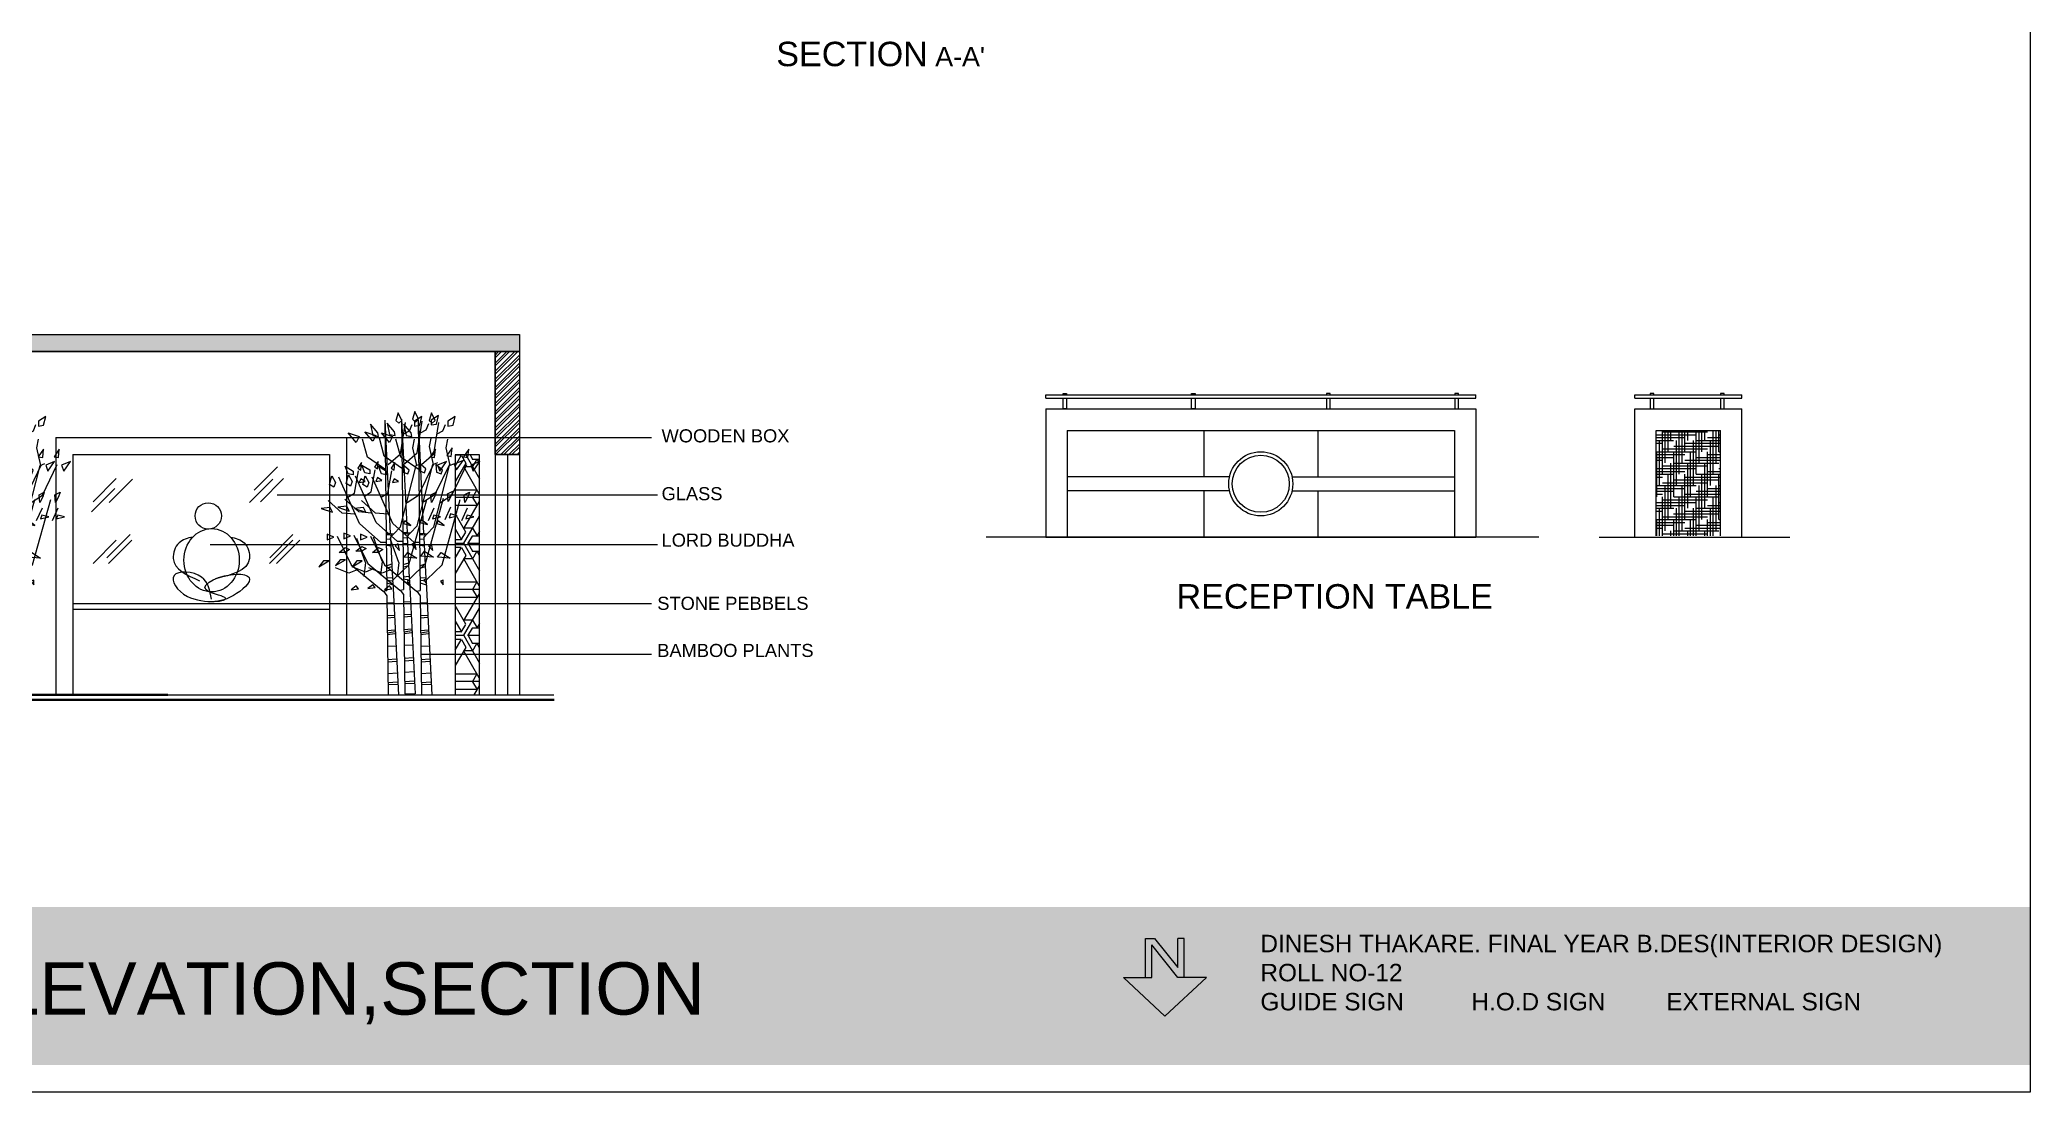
# Model space of a CAD drawing. Header units: millimetres. Extents: x 1521 to 3683, y 1649 to 3322.
# Drawn here: x 1717.1 to 1739.94, y 1649.44 to 1661.51 of the extents above; entities that cross this region are included whole.
import ezdxf

# ---------------------------------------------------------------- set-up
doc = ezdxf.new("R2010")
doc.units = ezdxf.units.MM
doc.header["$LTSCALE"] = 0.1
doc.layers.add('2', color=2, linetype='Continuous')
doc.layers.add('FURNITURE', color=34, linetype='Continuous')
doc.layers.add('WALL', color=7, linetype='Continuous', lineweight=50)
doc.styles.add('WORKING', font='ARIALN.TTF')

# ---------------------------------------------------------------- blocks, each defined once
blk = doc.blocks.new('A$C3F6A36EA')
h = blk.add_hatch(color=10)
h.set_gradient(color1=(22, 110, 12), color2=(129, 189, 10), tint=0.46)
h.paths.add_polyline_path([(-44.213, -3.153), (-3.313, -3.153), (-3.313, -4.965), (-44.213, -4.965)])
at = {"color": 0}
blk.add_lwpolyline([(-44.213, 22.5), (-3.313, 22.5), (-3.313, -5.276), (-44.213, -5.276)], close=True, dxfattribs=at)
at = {"insert": (-12.145, -3.471), "char_height": 0.2, "width": 22.63115, "attachment_point": 1}
blk.add_mtext('{\\f@Arial Unicode MS|b0|i0|c0|p34;\\C255;\\c16777215;DINESH THAKARE. FINAL YEAR B.DES(INTERIOR DESIGN)\\PROLL NO-12 \\PGUIDE SIGN          H.O.D SIGN         EXTERNAL SIGN}', dxfattribs=at)
blk = doc.blocks.new('A$C39B32D12')
at = {"layer": 'FURNITURE', "color": 1}
blk.add_circle((20.5, 74), 13, dxfattribs=at)
blk.add_ellipse((23.8, 30.5), major_axis=(0, -31.1), ratio=0.874857, start_param=-3.141592653589792, end_param=3.141592653589792, dxfattribs=at)
for points in [[(5.2, 53.3), (-8.3, 47.5), (-14, 32.1), (11.9, 10.3)], [(42.3, 53.3), (55.9, 47.5), (60.9, 32.1), (27.7, 12.3)], [(23.5, -7.7), (13.9, 13.9), (-13.2, 15.4), (0, -5), (36.7, -6.2), (18.1, 1.6), (48.3, 16.8), (60.7, 13.4), (45.2, -4.3), (21.3, -10.7)]]:
    blk.add_spline(points, degree=3, dxfattribs=at)
blk = doc.blocks.new('A$C66BB428B')
at = {"color": 3}
for p, q in [((-4.425175, 28.764875), (-4.0531, -1.002575)), ((-4.425175, 28.764875), (-3.4365, 8.991275)), ((-1.6602, 22.873975), (-0.79755, 28.40375)), ((-0.078625, 26.92915), (0.3527, 28.0351)), ((-7.411375, 22.321), (-8.274075, 25.454525)), ((-1.0851, 26.376175), (-0.078625, 26.92915)), ((0.496475, 23.979925), (0.784025, 25.454525)), ((-4.24825, 20.109075), (-7.411375, 22.321)), ((-3.8169, 21.0307), (-1.6602, 22.873975)), ((1.215375, 20.846375), (0.496475, 23.979925)), ((1.0716, 20.846375), (1.934275, 21.215025)), ((1.502925, 15.685275), (4.09095, 21.0307)), ((-8.8492, 10.70845), (-12.443675, 18.8188)), ((-9.71185, 16.0539), (-8.99295, 19.92475)), ((-1.6602, 10.155475), (1.0716, 20.846375)), ((-11.86855, 12.551725), (-14.3128, 14.763625)), ((-10.8621, 15.3166), (-9.71185, 16.0539)), ((-0.509975, 14.394975), (1.502925, 15.685275)), ((-0.222425, 3.51975), (2.940725, 14.94795)), ((-9.71185, 12.3674), (-11.86855, 12.551725)), ((-5.110925, 7.3906), (-8.8492, 10.70845)), ((3.228275, 11.261425), (4.234725, 13.47335)), ((-12.731225, 8.49655), (-10.286975, 3.51975)), ((-7.759375, 3.94075), (-9.280525, 8.1279)), ((-4.104475, 7.3906), (-5.110925, 7.3906)), ((-4.16615, 8.070275), (-3.431025, 8.0179)), ((-4.125325, 8.96035), (-3.594375, 8.96035)), ((-4.125325, 8.803275), (-3.431025, 8.750925)), ((-4.084475, 7.127825), (-3.34935, 7.0231)), ((-3.594375, 8.96035), (-3.431025, 9.065075)), ((-3.264725, 8.90045), (-3.441325, 8.991025)), ((-3.431025, 8.750925), (-3.185975, 8.85565)), ((-3.39745, 8.210325), (-3.03955, 1.052475)), ((-3.397175, 8.2099), (-3.132275, 8.62875)), ((-2.885025, 8.855175), (-3.264725, 8.90045)), ((-3.123425, 8.62875), (-2.885025, 8.855175)), ((-2.8786, 8.868375), (-1.6602, 10.155475)), ((-10.286975, 3.51975), (-4.679575, -1.088425)), ((-7.9865, 1.49215), (-7.69895, 3.8884)), ((-4.125325, 6.9184), (-3.3085, 6.813675)), ((-4.084475, 3.35805), (-3.14515, 3.6722)), ((-2.906125, 0.93935), (-0.222425, 3.51975)), ((-10.718325, 2.045125), (-13.0188, 2.96675)), ((-9.260925, 2.650475), (-10.718325, 2.045125)), ((-4.084475, 1.211375), (-3.063475, 1.3161)), ((-4.084475, 0.844875), (-3.022625, 0.6878)), ((-4.043625, 2.939175), (-3.14515, 3.200975)), ((-4.043625, 0.37365), (-3.022625, 0.00715)), ((-3.04085, 1.03165), (-2.9275, 0.94865)), ((-3.0146, 0.553175), (-2.025175, -19.235125)), ((-3.00845, 0.554325), (-2.9275, 0.94865)), ((-4.67595, -1.0853), (-4.04455, -1.002275)), ((-4.65975, -1.10605), (-4.028375, -1.894725)), ((-4.04195, -1.8949), (-3.825175, -19.235125)), ((-3.969025, -3.08305), (-2.85485, -3.142575)), ((-4.01545, -5.344675), (-2.715575, -5.28515)), ((-4.01545, -5.761275), (-2.715575, -5.64225)), ((-3.969025, -8.379975), (-2.5763, -8.141925)), ((-3.9226, -7.963375), (-2.622725, -7.844325)), ((-3.9226, -8.67755), (-2.622725, -8.499025)), ((-3.9226, -13.022225), (-2.344175, -12.9032)), ((-3.9226, -13.438825), (-2.29775, -13.3198)), ((-3.876175, -10.7011), (-2.437025, -10.641575)), ((-3.876175, -15.462375), (-2.2049, -15.34335)), ((-3.82975, -17.0693), (-2.2049, -16.950275)), ((-3.82975, -17.4264), (-2.065625, -17.3669)), ((-3.825175, -19.235125), (-2.025175, -19.235125))]:
    blk.add_line(p, q, dxfattribs=at)
for points in [[(-6.911825, 28.08775), (-6.5206, 26.0815), (-5.4773, 25.9143), (-5.6077, 26.58305)], [(-2.086575, 30.094025), (-2.4778, 28.756525), (-1.956175, 28.25495), (-1.434525, 28.756525)], [(0.782475, 28.589325), (0.782475, 27.753375), (1.695375, 27.920575), (2.0866, 29.425275)], [(-8.868, 25.9143), (-9.38965, 24.911175), (-10.8242, 26.58305)], [(-9.128825, 20.39705), (-8.607175, 20.0627), (-8.476775, 21.4002)], [(-1.3041, 21.065825), (-1.1737, 19.7283), (-0.391225, 19.393925), (-0.1304, 20.0627)], [(3.52115, 22.403325), (4.303625, 22.23615), (4.434025, 23.74085)], [(4.825275, 20.898625), (5.2165, 19.8955), (6.3902, 21.5674)], [(-13.302025, 17.053275), (-14.0845, 17.55485), (-13.69325, 19.05955), (-13.0412, 17.889225)], [(-9.9113, 19.22675), (-10.8242, 19.393925), (-11.345825, 20.73145), (-9.9113, 19.8955)], [(-8.607175, 18.557975), (-8.868, 17.889225), (-7.824725, 18.056425)], [(3.78195, 14.37825), (3.65155, 15.715775), (4.564425, 16.21735), (4.303625, 15.381375)], [(-13.56285, 12.706375), (-13.954075, 13.5423), (-15.519025, 13.375125)], [(-0.912875, 11.20165), (-1.1737, 10.7001), (0.130425, 10.365725)], [(4.1732, 12.2048), (3.912375, 11.536025), (5.346925, 11.870425)], [(-13.302025, 8.35945), (-14.475725, 8.861025), (-14.475725, 7.857875)], [(-2.086575, 7.189125), (-2.608225, 6.85475), (-1.82575, 6.0188)], [(-14.2149, 4.1797), (-15.127775, 4.1797), (-15.91025, 3.176575)], [(-12.389125, 5.684425), (-11.345825, 6.520375), (-10.56335, 6.185975), (-11.345825, 5.684425)], [(-1.043275, 4.848475), (-0.391225, 5.684425), (1.173725, 4.681275)], [(0, 0.835925), (-0.521625, 0.66875), (0, 0)], [(-8.998425, -0.668775), (-9.38965, -0.1672), (-10.30255, -0.83595)]]:
    blk.add_lwpolyline(points, close=True, dxfattribs=at)
blk = doc.blocks.new('N')
at = {"layer": '2', "color": 0}
for p, q in [((1629.328, 1645.586), (1628.851, 1645.141)), ((1629.328, 1645.586), (1629.803, 1645.141)), ((1628.851, 1645.141), (1629.105, 1645.141)), ((1629.105, 1645.141), (1629.105, 1644.695)), ((1629.105, 1645.141), (1629.18, 1645.141)), ((1629.18, 1645.141), (1629.477, 1644.769)), ((1629.477, 1645.141), (1629.477, 1644.769)), ((1629.551, 1645.141), (1629.477, 1645.141)), ((1629.803, 1645.141), (1629.551, 1645.141)), ((1629.551, 1645.141), (1629.551, 1644.695)), ((1629.447, 1644.695), (1629.18, 1645.029)), ((1629.18, 1645.029), (1629.18, 1644.695)), ((1629.105, 1644.695), (1629.18, 1644.695)), ((1629.551, 1644.695), (1629.447, 1644.695))]:
    blk.add_line(p, q, dxfattribs=at)

msp = doc.modelspace()

# ---------------------------------------------------------------- hatches: boundary and pattern name
h = msp.add_hatch()
h.set_pattern_fill('AR-CONC', color=256, scale=0.0013, style=0)
h.set_pattern_definition([(50, (-55.9368, 93.5878), (0.23684007, -0.020720811), [0.024765, -0.272415]), (355, (-55.9368, 93.5878), (-0.045815674, 0.248373636), [0.019812, -0.217932]), (100.451, (-55.91706, 93.58608), (0.191025252, 0.227651694), [0.021047, -0.231517]), (46.1842, (-55.9368, 93.65385), (0.352402753, -0.054655026), [0.0371475, -0.4086225]), (96.6356, (-55.90743, 93.6493), (0.308625505, 0.321653223), [0.0315705, -0.3472755]), (351.184, (-55.9368, 93.65385), (0.30862599, 0.321652653), [0.029718, -0.326898]), (21, (-55.90378, 93.63734), (0.197099344, -0.132945174), [0.024765, -0.272415]), (326, (-55.90378, 93.63734), (0.080342637, 0.239444356), [0.019812, -0.217932]), (71.4514, (-55.88735, 93.62626), (0.277441438, 0.106499715), [0.021047, -0.231517]), (37.5, (-55.9368, 93.587806), (0.0040151842, 0.1099215505), [0, -0.2152904, 0, -0.221234, 0, -0.2187575]), (7.5, (-55.9368, 93.5878), (0.086865561, 0.130234747), [0, -0.1261364, 0, -0.2103374, 0, -0.0833755]), (327.5, (-56.01043, 93.58781), (0.1762677737, -0.0074473672), [0, -0.08255, 0, -0.257556, 0, -0.341757]), (317.5, (-56.04345, 93.5878), (0.192567936, 0.033054438), [0, -0.107315, 0, -0.1710436, 0, -0.242697])])
h.paths.add_polyline_path([(1715.2162, 1658.1309), (1722.6044, 1658.1309), (1722.6044, 1657.934), (1715.2162, 1657.934)])
h = msp.add_hatch()
h.set_pattern_fill('STEEL', color=256, scale=0.020676, style=0)
h.set_pattern_definition([(45, (-55.9368, 93.587806), (-0.0464185847, 0.0464185847), []), (45, (-55.9368, 93.62063), (-0.0464185847, 0.0464185847), [])])
h.paths.add_polyline_path([(1722.3272, 1657.934), (1722.6044, 1657.934), (1722.6044, 1656.7528), (1722.3272, 1656.7528)])
h = msp.add_hatch()
h.set_pattern_fill('HOUND', color=256, scale=0.020427, style=0)
h.set_pattern_definition([(0, (-433.930303, -725.197165), (0.129709401, 0.03242735025), [0.518837604, -0.259418802]), (90, (-433.930303, -725.197165), (-0.03242735025, -0.129709401), [0.518837604, -0.259418802])])
h.paths.add_polyline_path([(1736.3849, 1657.0309), (1735.6496, 1657.0309), (1735.6496, 1655.821), (1736.3849, 1655.821)])
h = msp.add_hatch()
h.set_pattern_fill('ESCHER', color=256, scale=0.02, style=0)
h.set_pattern_definition([(60, (-55.9368, 93.5878), (-0.60960079, 4.6e-07), [0.5588, -0.0508]), (180, (-55.9368, 93.5878), (0.3048, -0.52793), [0.5588, -0.0508]), (300, (-55.9368, 93.5878), (0.60960079, 4.6e-07), [0.5588, -0.0508]), (60, (-55.886, 93.5878), (-0.60960079, 4.6e-07), [0.1016, -0.508]), (300, (-55.886, 93.5878), (0.60960079, 4.6e-07), [0.1016, -0.508]), (60, (-55.9622, 93.6318), (-0.60960079, 4.6e-07), [0.1016, -0.508]), (180, (-55.9622, 93.6318), (0.3048, -0.52793), [0.1016, -0.508]), (300, (-55.9622, 93.5438), (0.60960079, 4.6e-07), [0.1016, -0.508]), (180, (-55.9622, 93.5438), (0.3048, -0.52793), [0.1016, -0.508]), (60, (-56.14, 93.5878), (-0.60960079, 4.6e-07), [0.1016, -0.508]), (300, (-56.14, 93.5878), (0.60960079, 4.6e-07), [0.1016, -0.508]), (60, (-55.8352, 93.41183), (-0.60960079, 4.6e-07), [0.1016, -0.508]), (180, (-55.8352, 93.41183), (0.3048, -0.52793), [0.1016, -0.508]), (300, (-55.8352, 93.7638), (0.60960079, 4.6e-07), [0.1016, -0.508]), (180, (-55.8352, 93.7638), (0.3048, -0.52793), [0.1016, -0.508]), (0, (-55.8352, 93.6758), (-0.3048, 0.52793), [0.3556, -0.254]), (0, (-55.8352, 93.4998), (-0.3048, 0.52793), [0.3556, -0.254]), (120, (-55.9114, 93.7198), (-0.60960079, -4.6e-07), [0.3556, -0.254]), (120, (-56.0638, 93.6318), (-0.60960079, -4.6e-07), [0.3556, -0.254]), (240, (-56.0638, 93.5438), (0.30480079, -0.52792954), [0.3556, -0.254]), (240, (-55.9114, 93.4558), (0.30480079, -0.52792954), [0.3556, -0.254])])
h.paths.add_polyline_path([(1721.8684, 1653.9965), (1722.1468, 1653.9965), (1722.1468, 1656.7488), (1721.8684, 1656.7488)])

# ---------------------------------------------------------------- linework, layer by layer
for p, q in [((1707.3113, 1658.1309), (1722.6044, 1658.1309)), ((1722.6044, 1658.1309), (1722.6044, 1653.9965)), ((1707.3113, 1657.934), (1722.6044, 1657.934)), ((1722.3272, 1657.934), (1722.3272, 1653.9965)), ((1728.6438, 1657.4395), (1733.5785, 1657.4395)), ((1728.6438, 1657.3986), (1728.6438, 1657.4395)), ((1728.6438, 1657.3986), (1733.5785, 1657.3986)), ((1733.5785, 1657.3986), (1733.5785, 1657.4395)), ((1735.4044, 1657.4395), (1736.63, 1657.4395)), ((1735.4044, 1657.3986), (1735.4044, 1657.4395)), ((1735.4044, 1657.3986), (1736.63, 1657.3986)), ((1736.63, 1657.3986), (1736.63, 1657.4395)), ((1728.6438, 1657.2761), (1733.5785, 1657.2761)), ((1728.6438, 1657.2761), (1728.6438, 1655.8053)), ((1733.5785, 1657.2761), (1733.5785, 1655.8053)), ((1735.4044, 1655.8053), (1735.4044, 1657.2761)), ((1735.4044, 1657.2761), (1736.63, 1657.2761)), ((1736.63, 1655.8053), (1736.63, 1657.2761)), ((1717.2845, 1656.9497), (1717.2845, 1653.9965)), ((1717.2845, 1656.9497), (1720.6219, 1656.9497)), ((1720.6219, 1656.9497), (1720.6219, 1653.9965)), ((1728.8889, 1657.0309), (1733.3334, 1657.0309)), ((1728.8889, 1657.0309), (1728.8889, 1655.8053)), ((1730.4575, 1657.0309), (1730.4575, 1656.4998)), ((1731.7648, 1657.0309), (1731.7648, 1656.4998)), ((1733.3334, 1657.0309), (1733.3334, 1655.8053)), ((1735.6496, 1655.821), (1735.6496, 1657.0309)), ((1735.6496, 1657.0309), (1736.3849, 1657.0309)), ((1736.3849, 1655.821), (1736.3849, 1657.0309)), ((1717.4814, 1656.7528), (1717.4814, 1653.9965)), ((1717.4814, 1656.7528), (1720.425, 1656.7528)), ((1720.425, 1656.7528), (1720.425, 1653.9965)), ((1722.3272, 1656.7528), (1722.6044, 1656.7528)), ((1722.4658, 1656.7528), (1722.4658, 1653.9965)), ((1730.7527, 1656.4998), (1728.8889, 1656.4998)), ((1731.4696, 1656.4998), (1733.3334, 1656.4998)), ((1730.7527, 1656.3364), (1728.8889, 1656.3364)), ((1730.4575, 1656.3364), (1730.4575, 1655.8053)), ((1731.4696, 1656.3364), (1733.3334, 1656.3364)), ((1731.7648, 1656.3364), (1731.7648, 1655.8053)), ((1734.3017, 1655.8053), (1727.961, 1655.8053)), ((1728.6438, 1655.8053), (1733.5785, 1655.8053)), ((1717.4814, 1655.0465), (1720.425, 1655.0465)), ((1717.4814, 1654.9809), (1720.425, 1654.9809)), ((1707.3095, 1653.9965), (1722.9981, 1653.9965))]:
    msp.add_line(p, q)
at = {"color": 9}
for p, q in [((1720.6219, 1656.9497), (1724.1186, 1656.9497)), ((1717.712, 1656.2123), (1717.9786, 1656.4787)), ((1717.8986, 1656.2035), (1718.1653, 1656.4698)), ((1719.5075, 1656.2035), (1719.7741, 1656.4698)), ((1719.5608, 1656.3455), (1719.8275, 1656.6119)), ((1719.6319, 1656.2123), (1719.8986, 1656.4787)), ((1717.6942, 1656.0969), (1717.9608, 1656.3633)), ((1719.8258, 1656.2901), (1724.1894, 1656.2901)), ((1717.712, 1655.5048), (1717.9786, 1655.7711)), ((1717.8719, 1655.5704), (1718.1386, 1655.8367)), ((1717.8897, 1655.5048), (1718.1564, 1655.7711)), ((1719.7386, 1655.5048), (1720.0052, 1655.7711)), ((1719.7395, 1655.5704), (1720.0061, 1655.8367)), ((1719.8186, 1655.5048), (1720.0852, 1655.7711)), ((1719.0545, 1655.7209), (1724.1894, 1655.7209)), ((1720.425, 1655.0465), (1724.1186, 1655.0465)), ((1721.4745, 1654.4655), (1724.1186, 1654.4655))]:
    msp.add_line(p, q, dxfattribs=at)
at = {"color": 0}
msp.add_line((1734.9929, 1655.8053), (1737.1802, 1655.8053), dxfattribs=at)
for points in [[(1715.2162, 1658.1309), (1722.6044, 1658.1309), (1722.6044, 1657.934), (1715.2162, 1657.934)], [(1722.3272, 1657.934), (1722.6044, 1657.934), (1722.6044, 1656.7528), (1722.3272, 1656.7528)], [(1721.8684, 1653.9965), (1722.1468, 1653.9965), (1722.1468, 1656.7488), (1721.8684, 1656.7488)]]:
    msp.add_lwpolyline(points, close=True)
for points in [[(1728.8422, 1657.4395), (1728.8422, 1657.4548), (1728.8831, 1657.4548), (1728.8831, 1657.4395)], [(1728.8831, 1657.3986), (1728.8831, 1657.2761), (1728.8422, 1657.2761), (1728.8422, 1657.3986)], [(1730.3166, 1657.4395), (1730.3166, 1657.4548), (1730.3575, 1657.4548), (1730.3575, 1657.4395)], [(1730.3575, 1657.3986), (1730.3575, 1657.2761), (1730.3166, 1657.2761), (1730.3166, 1657.3986)], [(1731.9057, 1657.4395), (1731.9057, 1657.4548), (1731.8648, 1657.4548), (1731.8648, 1657.4395)], [(1731.8648, 1657.3986), (1731.8648, 1657.2761), (1731.9057, 1657.2761), (1731.9057, 1657.3986)], [(1733.3801, 1657.4395), (1733.3801, 1657.4548), (1733.3392, 1657.4548), (1733.3392, 1657.4395)], [(1733.3392, 1657.3986), (1733.3392, 1657.2761), (1733.3801, 1657.2761), (1733.3801, 1657.3986)], [(1735.6212, 1657.4395), (1735.6212, 1657.4548), (1735.5803, 1657.4548), (1735.5803, 1657.4395)], [(1735.5803, 1657.3986), (1735.5803, 1657.2761), (1735.6212, 1657.2761), (1735.6212, 1657.3986)], [(1736.4283, 1657.4395), (1736.4283, 1657.4548), (1736.3873, 1657.4548), (1736.3873, 1657.4395)], [(1736.3873, 1657.3986), (1736.3873, 1657.2761), (1736.4283, 1657.2761), (1736.4283, 1657.3986)]]:
    msp.add_lwpolyline(points)
for radius in [0.3677, 0.3268]:
    msp.add_circle((1731.1111, 1656.4181), radius)
at = {"layer": 'WALL'}
for p, q in [((1707.3095, 1653.9965), (1718.5696, 1653.9965)), ((1707.3095, 1653.9403), (1723.0045, 1653.9403))]:
    msp.add_line(p, q, dxfattribs=at)

# ---------------------------------------------------------------- block references
at = {"color": 0}
msp.add_blockref('A$C3F6A36EA', (1743.252, 1654.7171), dxfattribs=at)
at = {"color": 3, "xscale": 0.0656249999998977, "yscale": 0.0656249999998977, "zscale": 0.065625}
for p in [(1716.8524, 1655.2588), (1717.0339, 1655.2588)]:
    msp.add_blockref('A$C66BB428B', p, dxfattribs=at)
for name, p, xscale, yscale, zscale in [('A$C66BB428B', (1721.3488, 1655.2588), 0.0656249999998977, 0.0656249999998977, 0.065625), ('A$C66BB428B', (1721.5401, 1655.2713), 0.0656249999998977, 0.0656249999998977, 0.065625), ('A$C66BB428B', (1721.7313, 1655.2588), 0.0656249999998977, 0.0656249999998977, 0.065625), ('A$C39B32D12', (1718.7953, 1655.1859), 0.0116661061902619, 0.0116661061902619, 0.0116661061901629)]:
    msp.add_blockref(name, p, dxfattribs=dict(xscale=xscale, yscale=yscale, zscale=zscale))
at = {"color": 7, "true_color": 0xffffff, "rotation": 180}
msp.add_blockref('N', (3359.3387, 3295.8991), dxfattribs=at)

# ---------------------------------------------------------------- texts
at = {"ltscale": 0.2, "char_height": 0.091816, "attachment_point": 1, "style": 'WORKING'}
for s, insert, width in [("{\\f@Arial Unicode MS|b0|i0|c0|p34;\\H3.05x;SECTION\\H0.7857x; A-A'\\P\\pi0.8625;\\H0.4173x;   }", (1725.5517, 1661.4876), 2.429084), ('\\pi0.6898;{\\f@Arial Unicode MS|b0|i0|c0|p34;\\H1.634x;WOODEN BOX \\H0.6121x;\\P\\pi0.8625;   }', (1723.5457, 1657.0433), 2.429084), ('\\pi0.6898;{\\f@Arial Unicode MS|b0|i0|c0|p34;\\H1.634x;GLASS \\H0.6121x;\\P\\pi0.8625;   }', (1723.5457, 1656.3798), 2.429084), ('\\pi0.6898;{\\f@Arial Unicode MS|b0|i0|c0|p34;\\H1.634x;LORD BUDDHA\\H0.6121x;\\P\\pi0.8625;   }', (1723.5457, 1655.8472), 2.429084), ('\\pi0.6898;{\\f@Arial Unicode MS|b0|i0|c0|p34;\\H1.634x;STONE PEBBELS\\H0.6121x;\\P\\pi0.8625;   }', (1723.4963, 1655.1226), 2.429084), ('{\\f@Arial Unicode MS|b0|i0|c0|p34;\\H3.05x;RECEPTION TABLE\\P\\pi0.8625;\\H0.3279x;   }', (1730.1441, 1655.2676), 3.782303), ('\\pi0.6898;{\\f@Arial Unicode MS|b0|i0|c0|p34;\\H1.634x;BAMBOO PLANTS\\H0.6121x;\\P\\pi0.8625;   }', (1723.4963, 1654.582), 2.651064)]:
    msp.add_mtext(s, dxfattribs=dict(at, insert=insert, width=width))
at = {"insert": (1711.6456, 1650.9306), "char_height": 0.6, "width": 22.631153, "attachment_point": 1}
msp.add_mtext('{\\f@Arial Unicode MS|b0|i0|c0|p34;\\C255;\\c16777215;PLAN AND ELEVATION,SECTION}', dxfattribs=at)

doc.saveas('drawing.dxf')
